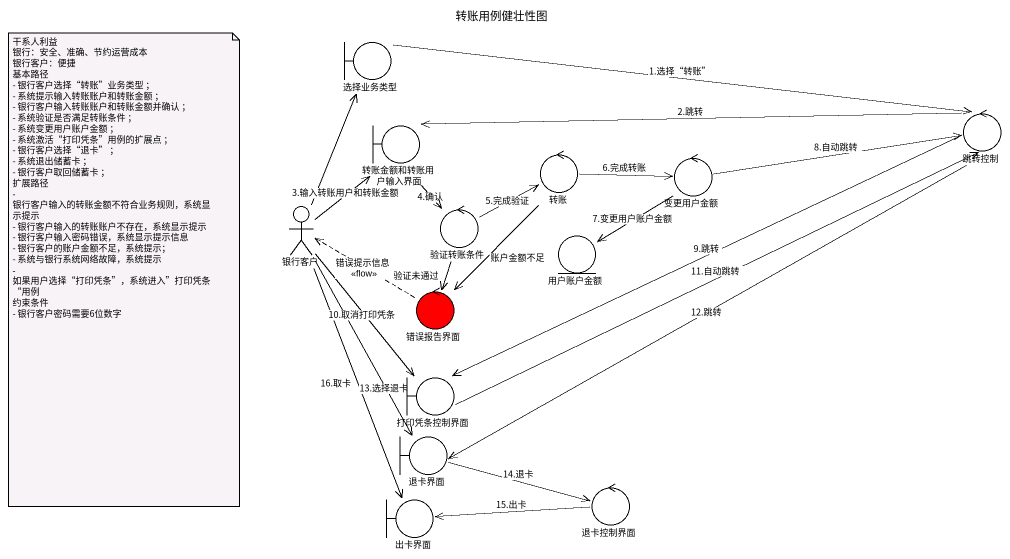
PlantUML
@startuml
title 转账用例健壮性图
boundary 选择业务类型
control 跳转控制
boundary 转账金额和转账用户输入界面
control 转账
control 变更用户金额
actor 银行客户
control 验证转账条件
entity 用户账户金额
control 错误报告界面 #FF0000
boundary 打印凭条控制界面
boundary 退卡界面
boundary 出卡界面
control 退卡控制界面
选择业务类型 -right-> 跳转控制 : 1.选择“转账”
跳转控制 -left-> 转账金额和转账用户输入界面 : 2.跳转
跳转控制 -left-> 打印凭条控制界面 : 9.跳转
跳转控制 -left-> 退卡界面 : 12.跳转
转账金额和转账用户输入界面 --> 验证转账条件 : 4.确认
转账 -right-> 变更用户金额 : 6.完成转账
转账 --> 错误报告界面 : 账户金额不足
变更用户金额 -right-> 跳转控制 : 8.自动跳转
变更用户金额 --> 用户账户金额 : 7.变更用户账户金额
银行客户 -up-> 选择业务类型
银行客户 -up-> 转账金额和转账用户输入界面 : 3.输入转账用户和转账金额
银行客户 --> 打印凭条控制界面 : 10.取消打印凭条
银行客户 --> 退卡界面 : 13.选择退卡
银行客户 --> 出卡界面 : 16.取卡
验证转账条件 -right-> 转账 : 5.完成验证
验证转账条件 --> 错误报告界面 : 验证未通过
错误报告界面 .left.> 银行客户 : 错误提示信息\n<<flow>>
打印凭条控制界面 -right-> 跳转控制 : 11.自动跳转
退卡界面 -right-> 退卡控制界面 : 14.退卡
退卡控制界面 -left-> 出卡界面 : 15.出卡
note as N1
  干系人利益
  银行：安全、准确、节约运营成本
  银行客户：便捷
  基本路径
  - 银行客户选择“转账”业务类型 ；
  - 系统提示输入转账账户和转账金额 ；
  - 银行客户输入转账账户和转账金额并确认 ；
  - 系统验证是否满足转账条件 ；
  - 系统变更用户账户金额 ；
  - 系统激活“打印凭条”用例的扩展点 ；
  - 银行客户选择“退卡” ；
  - 系统退出储蓄卡 ；
  - 银行客户取回储蓄卡 ；
  扩展路径
  - 银行客户输入的转账金额不符合业务规则，系统显示提示
  - 银行客户输入的转账账户不存在，系统显示提示
  - 银行客户输入密码错误，系统显示提示信息
  - 银行客户的账户金额不足，系统提示；
  - 系统与银行系统网络故障，系统提示
  - 如果用户选择“打印凭条”，系统进入”打印凭条“用例
  约束条件
  - 银行客户密码需要6位数字
end note
@enduml
